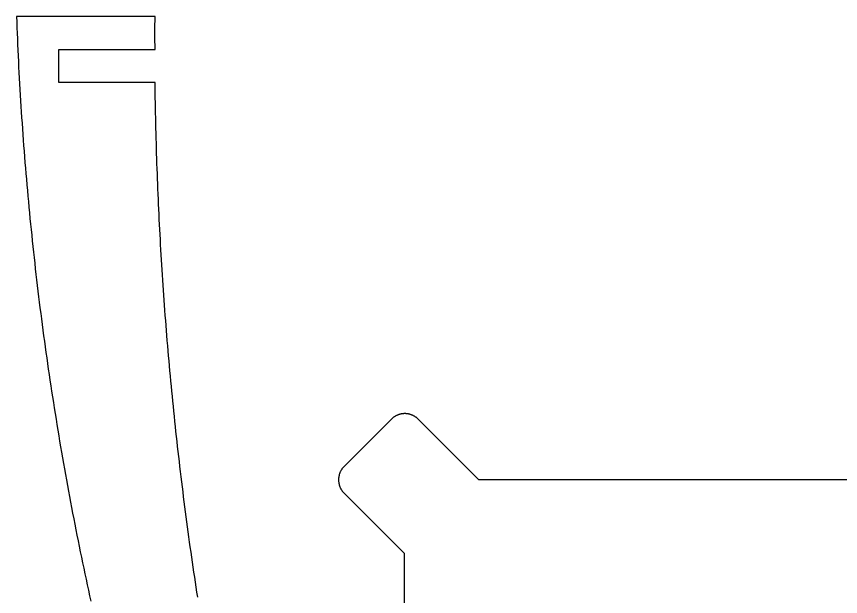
# Model space of a CAD drawing. Extents: x -242 to 227, y -355 to 350.
# Drawn here: x -242.1 to -11, y 180.6 to 343.4 of the extents above; entities that cross this region are included whole.
import ezdxf

# ---------------------------------------------------------------- set-up
doc = ezdxf.new("R2010")
doc.units = 0
doc.layers.add('Nível Padrão', color=1, linetype='CONTINUOUS')

msp = doc.modelspace()

# ---------------------------------------------------------------- linework, layer by layer
at = {"layer": 'Nível Padrão'}
for points in [[(-191.27, 180.4), (-191.48, 181.8), (-191.7, 183.21), (-191.91, 184.61), (-192.12, 186.02), (-192.33, 187.43), (-192.53, 188.83), (-192.74, 190.24), (-192.94, 191.65), (-193.14, 193.06), (-193.34, 194.47), (-193.53, 195.87), (-193.73, 197.28), (-193.92, 198.69), (-194.11, 200.1), (-194.3, 201.51), (-194.49, 202.92), (-194.67, 204.33), (-194.85, 205.74), (-195.03, 207.15), (-195.21, 208.56), (-195.39, 209.97), (-195.56, 211.38), (-195.74, 212.79), (-195.91, 214.2), (-196.08, 215.62), (-196.24, 217.03), (-196.41, 218.44), (-196.57, 219.85), (-196.73, 221.26), (-196.89, 222.68), (-197.05, 224.09), (-197.21, 225.5), (-197.36, 226.92), (-197.51, 228.33), (-197.66, 229.74), (-197.81, 231.16), (-197.95, 232.57), (-198.1, 233.99), (-198.24, 235.4), (-198.38, 236.82), (-198.52, 238.23), (-198.65, 239.65), (-198.79, 241.06), (-198.92, 242.48), (-199.05, 243.89), (-199.18, 245.31), (-199.3, 246.73), (-199.43, 248.14), (-199.55, 249.56), (-199.67, 250.98), (-199.79, 252.39), (-199.9, 253.81), (-200.02, 255.23), (-200.13, 256.64), (-200.24, 258.06), (-200.35, 259.48), (-200.46, 260.9), (-200.56, 262.31), (-200.66, 263.73), (-200.76, 265.15), (-200.86, 266.57), (-200.96, 267.99), (-201.05, 269.41), (-201.15, 270.83), (-201.24, 272.24), (-201.33, 273.66), (-201.41, 275.08), (-201.5, 276.5), (-201.58, 277.92), (-201.66, 279.34), (-201.74, 280.76), (-201.82, 282.18), (-201.89, 283.6), (-201.97, 285.02), (-202.04, 286.44), (-202.11, 287.86), (-202.18, 289.28), (-202.24, 290.7), (-202.3, 292.13), (-202.37, 293.55), (-202.43, 294.97), (-202.48, 296.39), (-202.54, 297.81), (-202.59, 299.23), (-202.64, 300.65), (-202.69, 302.07), (-202.74, 303.5), (-202.79, 304.92), (-202.83, 306.34), (-202.87, 307.76), (-202.91, 309.18), (-202.95, 310.61), (-202.99, 312.03), (-203.02, 313.45), (-203.05, 314.87), (-203.08, 316.3), (-203.11, 317.72), (-203.14, 319.14), (-203.16, 320.56), (-203.18, 321.99), (-203.2, 323.41), (-203.22, 324.83), (-230.19, 324.81), (-230.19, 334.11), (-230.19, 334.11), (-203.22, 334.11), (-203.24, 335.27), (-203.25, 336.43), (-203.26, 337.59), (-203.26, 338.75), (-203.26, 339.91), (-203.25, 341.06), (-203.24, 342.22), (-203.22, 343.38), (-242.09, 343.38), (-242.03, 341.81), (-241.97, 340.23), (-241.91, 338.65), (-241.85, 337.07), (-241.78, 335.49), (-241.71, 333.91), (-241.63, 332.34), (-241.56, 330.76), (-241.48, 329.18), (-241.39, 327.61), (-241.31, 326.03), (-241.22, 324.45), (-241.13, 322.88), (-241.04, 321.3), (-240.94, 319.72), (-240.85, 318.15), (-240.75, 316.57), (-240.64, 315), (-240.54, 313.42), (-240.43, 311.85), (-240.31, 310.27), (-240.2, 308.7), (-240.08, 307.12), (-239.96, 305.55), (-239.84, 303.98), (-239.71, 302.4), (-239.59, 300.83), (-239.45, 299.26), (-239.32, 297.69), (-239.18, 296.11), (-239.04, 294.54), (-238.9, 292.97), (-238.76, 291.4), (-238.61, 289.83), (-238.46, 288.26), (-238.31, 286.69), (-238.15, 285.12), (-237.99, 283.55), (-237.83, 281.98), (-237.67, 280.41), (-237.5, 278.84), (-237.33, 277.27), (-237.16, 275.7), (-236.99, 274.14), (-236.81, 272.57), (-236.63, 271), (-236.45, 269.43), (-236.26, 267.87), (-236.08, 266.3), (-235.88, 264.73), (-235.69, 263.17), (-235.5, 261.6), (-235.3, 260.04), (-235.09, 258.47), (-234.89, 256.91), (-234.68, 255.35), (-234.47, 253.78), (-234.26, 252.22), (-234.05, 250.66), (-233.83, 249.1), (-233.61, 247.53), (-233.38, 245.97), (-233.16, 244.41), (-232.93, 242.85), (-232.7, 241.29), (-232.46, 239.73), (-232.23, 238.17), (-231.99, 236.61), (-231.75, 235.05), (-231.5, 233.5), (-231.25, 231.94), (-231, 230.38), (-230.75, 228.82), (-230.5, 227.27), (-230.24, 225.71), (-229.98, 224.15), (-229.71, 222.6), (-229.45, 221.04), (-229.18, 219.49), (-228.9, 217.94), (-228.63, 216.38), (-228.35, 214.83), (-228.07, 213.28), (-227.79, 211.73), (-227.51, 210.17), (-227.22, 208.62), (-226.93, 207.07), (-226.63, 205.52), (-226.34, 203.97), (-226.04, 202.42), (-225.74, 200.87), (-225.43, 199.33), (-225.13, 197.78), (-224.82, 196.23), (-224.5, 194.68), (-224.19, 193.14), (-223.87, 191.59), (-223.55, 190.05), (-223.23, 188.5), (-222.9, 186.96), (-222.57, 185.42), (-222.24, 183.87), (-221.91, 182.33), (-221.57, 180.79), (-221.23, 179.25)], [(112.41, 213.33), (-112.41, 213.33), (-129.42, 230.34), (-129.52, 230.44), (-129.62, 230.53), (-129.72, 230.62), (-129.83, 230.71), (-129.93, 230.79), (-130.04, 230.87), (-130.15, 230.95), (-130.26, 231.03), (-130.37, 231.1), (-130.48, 231.17), (-130.6, 231.23), (-130.71, 231.29), (-130.83, 231.35), (-130.95, 231.41), (-131.07, 231.46), (-131.19, 231.51), (-131.31, 231.56), (-131.43, 231.61), (-131.55, 231.65), (-131.67, 231.68), (-131.8, 231.72), (-131.92, 231.75), (-132.05, 231.78), (-132.17, 231.81), (-132.3, 231.83), (-132.43, 231.85), (-132.55, 231.87), (-132.68, 231.88), (-132.81, 231.89), (-132.94, 231.9), (-133.06, 231.9), (-133.19, 231.9), (-133.32, 231.9), (-133.45, 231.9), (-133.58, 231.89), (-133.7, 231.88), (-133.83, 231.87), (-133.96, 231.85), (-134.08, 231.83), (-134.21, 231.81), (-134.34, 231.78), (-134.46, 231.75), (-134.59, 231.72), (-134.71, 231.68), (-134.83, 231.65), (-134.96, 231.61), (-135.08, 231.56), (-135.2, 231.51), (-135.32, 231.46), (-135.44, 231.41), (-135.56, 231.35), (-135.67, 231.29), (-135.79, 231.23), (-135.9, 231.17), (-136.02, 231.1), (-136.13, 231.03), (-136.24, 230.95), (-136.35, 230.87), (-136.45, 230.79), (-136.56, 230.71), (-136.66, 230.62), (-136.76, 230.53), (-136.86, 230.44), (-136.96, 230.34), (-150.2, 217.1), (-150.3, 217), (-150.39, 216.9), (-150.48, 216.8), (-150.57, 216.7), (-150.65, 216.59), (-150.74, 216.48), (-150.81, 216.38), (-150.89, 216.26), (-150.96, 216.15), (-151.03, 216.04), (-151.09, 215.93), (-151.16, 215.81), (-151.22, 215.69), (-151.27, 215.58), (-151.33, 215.46), (-151.38, 215.34), (-151.42, 215.22), (-151.47, 215.09), (-151.51, 214.97), (-151.55, 214.85), (-151.58, 214.72), (-151.61, 214.6), (-151.64, 214.47), (-151.67, 214.35), (-151.69, 214.22), (-151.71, 214.1), (-151.73, 213.97), (-151.74, 213.84), (-151.75, 213.71), (-151.76, 213.59), (-151.76, 213.46), (-151.77, 213.33), (-151.76, 213.2), (-151.76, 213.07), (-151.75, 212.95), (-151.74, 212.82), (-151.73, 212.69), (-151.71, 212.56), (-151.69, 212.44), (-151.67, 212.31), (-151.64, 212.19), (-151.61, 212.06), (-151.58, 211.94), (-151.55, 211.81), (-151.51, 211.69), (-151.47, 211.57), (-151.42, 211.44), (-151.38, 211.32), (-151.33, 211.2), (-151.27, 211.08), (-151.22, 210.97), (-151.16, 210.85), (-151.09, 210.73), (-151.03, 210.62), (-150.96, 210.51), (-150.89, 210.4), (-150.81, 210.29), (-150.74, 210.18), (-150.65, 210.07), (-150.57, 209.96), (-150.48, 209.86), (-150.39, 209.76), (-150.3, 209.66), (-150.2, 209.56), (-133.33, 192.69), (-133.33, -192.69)]]:
    msp.add_lwpolyline(points, dxfattribs=at)

doc.saveas('drawing.dxf')
